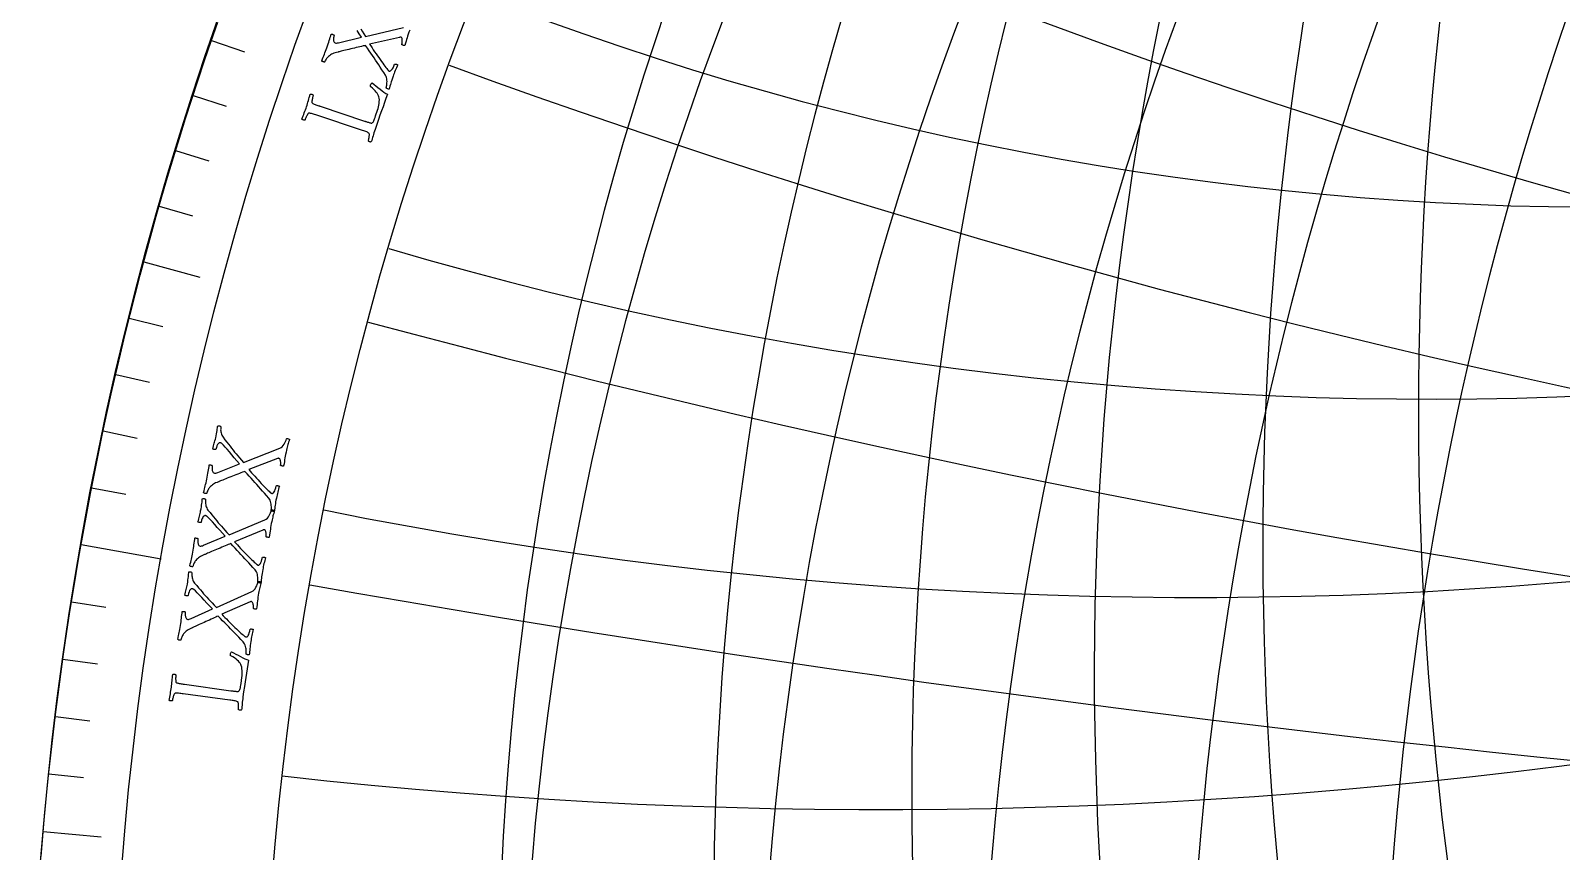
# Model space of a CAD drawing. Header units: millimetres. Extents: x -92 to 92, y -92 to 120.
# Drawn here: x -92.5 to -49.83, y 7.51 to 30.39 of the extents above; entities that cross this region are included whole.
import ezdxf

# ---------------------------------------------------------------- set-up
doc = ezdxf.new("R2010")
doc.units = ezdxf.units.MM
for name, color, linetype in [('CUT_OUTER', 1, 'Continuous'), ('ENGRAVE', 7, 'Continuous'), ('ENGRAVE_FINE', 8, 'Continuous'), ('TEXT', 5, 'Continuous')]:
    doc.layers.add(name, color=color, linetype=linetype)

msp = doc.modelspace()

# ---------------------------------------------------------------- linework, layer by layer
at = {"layer": 'CUT_OUTER'}
msp.add_lwpolyline([(-92.2059, 7.3706), (-92.1589, 7.9363), (-92.1085, 8.5016), (-92.0546, 9.0666), (-91.9972, 9.6313), (-91.9364, 10.1956), (-91.8721, 10.7595), (-91.8044, 11.323), (-91.7332, 11.8861), (-91.6585, 12.4487), (-91.5804, 13.0109), (-91.4988, 13.5726), (-91.4138, 14.1337), (-91.3254, 14.6944), (-91.2335, 15.2545), (-91.1382, 15.814), (-91.0394, 16.3729), (-90.9373, 16.9312), (-90.8317, 17.4889), (-90.7226, 18.0459), (-90.6102, 18.6022), (-90.4944, 19.1578), (-90.3751, 19.7127), (-90.2524, 20.2669), (-90.1264, 20.8203), (-89.9969, 21.3729), (-89.8641, 21.9247), (-89.7279, 22.4757), (-89.5883, 23.0258), (-89.4453, 23.5751), (-89.299, 24.1235), (-89.1493, 24.6709), (-88.9962, 25.2175), (-88.8398, 25.7631), (-88.6801, 26.3077), (-88.517, 26.8513), (-88.3506, 27.394), (-88.1808, 27.9356), (-88.0077, 28.4761), (-87.8314, 29.0156), (-87.6517, 29.5539), (-87.4687, 30.0912), (-87.2824, 30.6273)], dxfattribs=at)
at = {"layer": 'ENGRAVE'}
for points in [[(-89.3481, 23.9408), (-87.7845, 23.5218)], [(-91.0947, 16.0625), (-88.8629, 15.6689)], [(-92.148, 8.0619), (-90.5354, 7.9208)]]:
    msp.add_lwpolyline(points, dxfattribs=at)
for radius in [92.5, 90.23375, 86.025, 86.025]:
    msp.add_circle((0, 0), radius, dxfattribs=at)
for centre, radius, start, end in [((15.168528515445656, 0), 87.35207428747118, 99.99999983752946, 260.00000016247054), ((31.310539402750127, 0), 91.5458928772404, 109.99999992129074, 250.00000007870926), ((-5.626093109739206e-15, 172.0499999999998), 148.99967072111247, 239.99999998346016, 300.00000001653984), ((1.746591513949201e-14, 251.52027352402982), 236.35174500858412, 249.99999998957287, 290.00000001042713), ((-5.558491933175161e-15, 495.39823081243094), 487.8720185326133, 259.99999999494844, 280.00000000505156)]:
    msp.add_arc(centre, radius, start, end, dxfattribs=at)
at = {"layer": 'ENGRAVE_FINE'}
for points in [[(-87.4605, 30.1151), (-86.5421, 29.7988)], [(-87.9727, 28.5841), (-87.049, 28.2839)], [(-88.4582, 27.0444), (-87.5294, 26.7604)], [(-88.9167, 25.4965), (-87.9831, 25.2287)], [(-89.7524, 22.3778), (-88.81, 22.1428)], [(-90.1292, 20.808), (-89.1829, 20.5895)], [(-90.4787, 19.2318), (-89.5286, 19.0299)], [(-90.8005, 17.6498), (-89.8471, 17.4645)], [(-91.3612, 14.4702), (-90.4019, 14.3183)], [(-91.5998, 12.8735), (-90.638, 12.7383)], [(-91.8105, 11.2729), (-90.8465, 11.1545)], [(-91.9933, 9.6689), (-91.0273, 9.5674)]]:
    msp.add_lwpolyline(points, dxfattribs=at)
for centre, radius, start, end in [((7.52621227981759, 0), 86.35360152466644, 94.99999967255303, 265.00000032744697), ((23.05032927888738, 0), 89.05963341977744, 104.99999989308458, 255.00000010691542), ((40.114116292783706, 0), 94.91808547874831, 114.99999993856432, 245.00000006143568), ((-48.67312015238095, 111.49676508595176), 86.02500000000009, 248.58333330468554, 338.583333361981), ((6.897616614894488, 3.0111054971236766), 86.35360152466643, 118.58333300588606, 288.58333366078045), ((13.901640084243802, 6.068662150098621), 87.35207428747135, 123.5833331708634, 283.5833334958031), ((21.12514612950774, 9.22203236125717), 89.0596334197774, 128.58333322641806, 278.5833334402489), ((28.695456462856022, 12.526797518899356), 91.54589287724042, 133.58333325462377, 273.58333341204275), ((36.76375110690086, 16.04895418713696), 94.9180854787483, 138.5833332718978, 268.58333339476917), ((45.518363738590764, 19.870718093751716), 99.33311381407516, 143.58333328371396, 263.583333382953), ((-53.54349213115652, 122.65345113152831), 102.5206028029168, 253.58333330929486, 333.58333335737166), ((-60.00437106553624, 137.45355226620094), 122.85643227999017, 258.5833333132739, 328.5833333533931), ((-68.83418664251228, 157.68023734527983), 148.99967072111264, 263.58333331679364, 323.5833333498733), ((-81.43778070426366, 186.55161361913161), 184.48120783683498, 268.5833333199746, 318.5833333466919), ((-100.62884889351231, 230.51308588444456), 236.35174500858386, 273.58333332290636, 313.58333334376016), ((-132.97743721920946, 304.6148270943921), 321.0496707211132, 278.5833333256571, 308.5833333410094), ((0, 149.98001059330494), 122.85643227999037, 234.9999999799404, 305.0000000200596), ((-198.20014113404963, 454.0221482995396), 487.872018532613, 283.5833333282819, 303.5833333383846), ((-394.89185951755303, 904.5889139044538), 983.2702493450466, 288.58333333082714, 298.5833333358398), ((3.220694911988998e-15, 203.55249119069376), 184.48120783683484, 244.99999998664111, 295.0000000133589), ((394.89185951755076, -904.5889139044488), 983.2702493450412, 108.58333333082714, 118.58333333583982), ((-5.035503451025167e-15, 332.3750768260689), 321.04967072111316, 254.99999999232364, 285.00000000767636), ((198.20014113404963, -454.0221482995397), 487.87201853261314, 103.58333332828192, 123.58333333838459), ((132.97743721920935, -304.61482709439184), 321.0496707211129, 98.58333332565712, 128.5833333410094)]:
    msp.add_arc(centre, radius, start, end, dxfattribs=at)
at = {"layer": 'TEXT'}
for points in [[(-81.9328, 30.4007), (-81.954, 30.3427), (-81.9732, 30.2883), (-81.9904, 30.2375), (-82.0055, 30.1904), (-82.0203, 30.1431), (-82.0363, 30.0919), (-82.0535, 30.0367), (-82.0719, 29.9777), (-82.0811, 29.9753), (-82.0927, 29.9754), (-82.1068, 29.978), (-82.1232, 29.9832), (-82.1384, 29.9896), (-82.1486, 29.9958), (-82.1539, 30.0019), (-82.1543, 30.0078), (-82.1511, 30.0181), (-82.148, 30.0316), (-82.1451, 30.0483), (-82.1422, 30.0681), (-82.1402, 30.0894), (-82.1396, 30.1106), (-82.1405, 30.1318), (-82.1428, 30.1529), (-82.1472, 30.172), (-82.1541, 30.1869), (-82.1635, 30.1979), (-82.1755, 30.2048), (-82.1788, 30.2057), (-82.1829, 30.2062), (-82.1877, 30.2065), (-82.1933, 30.2063), (-82.199, 30.2058), (-82.2042, 30.2049), (-82.209, 30.2037), (-82.2132, 30.202), (-83.0501, 30.0102), (-83.0181, 29.9612), (-82.9842, 29.91), (-82.9484, 29.8567), (-82.9106, 29.8013), (-82.8719, 29.7452), (-82.8336, 29.69), (-82.7956, 29.6355), (-82.7579, 29.5818), (-82.7214, 29.5303), (-82.6869, 29.4825), (-82.6544, 29.4384), (-82.6239, 29.3979), (-82.5967, 29.3623), (-82.5739, 29.3329), (-82.5555, 29.3096), (-82.5417, 29.2925), (-82.5389, 29.2897), (-82.5356, 29.2862), (-82.5317, 29.2821), (-82.5271, 29.2774), (-82.5219, 29.2726), (-82.5161, 29.2685), (-82.5097, 29.265), (-82.5026, 29.2621), (-82.4885, 29.2606), (-82.4727, 29.2655), (-82.4553, 29.2769), (-82.4362, 29.2947), (-82.416, 29.3206), (-82.3955, 29.3563), (-82.3746, 29.4018), (-82.3533, 29.457), (-82.3447, 29.4584), (-82.3339, 29.4579), (-82.3208, 29.4556), (-82.3054, 29.4515), (-82.2908, 29.4465), (-82.2797, 29.4419), (-82.2724, 29.4375), (-82.2686, 29.4333), (-82.2857, 29.3946), (-82.3027, 29.3555), (-82.3196, 29.3158), (-82.3365, 29.2758), (-82.3529, 29.2356), (-82.3687, 29.1956), (-82.3837, 29.1557), (-82.3981, 29.116), (-82.4168, 29.0622), (-82.4335, 29.0122), (-82.4482, 28.966), (-82.4608, 28.9236), (-82.4726, 28.8828), (-82.4843, 28.8412), (-82.4962, 28.7987), (-82.508, 28.7555), (-82.5172, 28.7561), (-82.528, 28.7588), (-82.5404, 28.7634), (-82.5544, 28.77), (-82.5676, 28.777), (-82.5778, 28.7827), (-82.5848, 28.7871), (-82.5888, 28.7903), (-82.5863, 28.7994), (-82.5831, 28.8151), (-82.5789, 28.8372), (-82.574, 28.8659), (-82.5696, 28.8988), (-82.5669, 28.9336), (-82.5661, 28.9703), (-82.5671, 29.0088), (-82.5711, 29.0468), (-82.5791, 29.082), (-82.5913, 29.1143), (-82.6076, 29.1437), (-82.6583, 29.2214), (-82.7068, 29.2955), (-82.7533, 29.3661), (-82.7976, 29.4331), (-82.841, 29.4983), (-82.8847, 29.5634), (-82.9285, 29.6285), (-82.9725, 29.6935), (-83.0175, 29.7599), (-83.064, 29.8293), (-83.1122, 29.9017), (-83.162, 29.977), (-83.1964, 29.9696), (-83.2348, 29.9609), (-83.2772, 29.951), (-83.3236, 29.9397), (-83.3725, 29.9277), (-83.4225, 29.9157), (-83.4735, 29.9036), (-83.5256, 29.8914), (-83.5774, 29.8793), (-83.6274, 29.8674), (-83.6756, 29.8556), (-83.7222, 29.8441), (-83.7658, 29.8332), (-83.8053, 29.8233), (-83.8406, 29.8144), (-83.8719, 29.8066), (-83.8974, 29.8002), (-83.9157, 29.7956), (-83.9266, 29.7929), (-83.9303, 29.792), (-83.975, 29.7813), (-84.0155, 29.7696), (-84.0517, 29.7571), (-84.0837, 29.7436), (-84.1133, 29.7285), (-84.1426, 29.711), (-84.1715, 29.6909), (-84.1999, 29.6684), (-84.218, 29.6521), (-84.2349, 29.6339), (-84.2506, 29.6139), (-84.2651, 29.5919), (-84.2778, 29.5701), (-84.2882, 29.5507), (-84.2964, 29.5336), (-84.3023, 29.5189), (-84.3063, 29.5145), (-84.3143, 29.513), (-84.3262, 29.5147), (-84.3419, 29.5194), (-84.3579, 29.5258), (-84.3705, 29.5327), (-84.3795, 29.5401), (-84.385, 29.5479), (-84.3652, 29.5995), (-84.3465, 29.6471), (-84.329, 29.6906), (-84.3127, 29.7301), (-84.2966, 29.7697), (-84.2796, 29.8134), (-84.2617, 29.8612), (-84.243, 29.9131), (-84.243, 29.9131), (-84.2245, 29.9661), (-84.2073, 30.017), (-84.1914, 30.0659), (-84.1769, 30.1127), (-84.163, 30.1582), (-84.149, 30.2033), (-84.1349, 30.2479), (-84.1208, 30.2921), (-84.1125, 30.2921), (-84.1015, 30.2903), (-84.0878, 30.2866), (-84.0714, 30.2811), (-84.0562, 30.2748), (-84.046, 30.2686), (-84.0407, 30.2625), (-84.0404, 30.2564), (-84.0442, 30.2445), (-84.048, 30.2296), (-84.0518, 30.2117), (-84.0556, 30.1909), (-84.0586, 30.1687), (-84.0598, 30.1468), (-84.0593, 30.1251), (-84.057, 30.1036), (-84.0518, 30.084), (-84.0427, 30.068), (-84.0295, 30.0557), (-84.0123, 30.0471), (-83.994, 30.043), (-83.9715, 30.0426), (-83.9448, 30.0457), (-83.9139, 30.0523), (-83.2798, 30.2039), (-83.342, 30.2995), (-83.402, 30.3929)], [(-83.2999, 30.4344), (-83.2586, 30.37), (-83.2137, 30.3005), (-83.1651, 30.226), (-82.1106, 30.48)]]:
    msp.add_lwpolyline(points, dxfattribs=at)
for points in [[(-83.1948, 27.8697), (-83.1914, 27.8686), (-83.1874, 27.8672), (-83.1825, 27.8656), (-83.177, 27.8638), (-83.1626, 27.8589), (-83.1461, 27.8534), (-83.1277, 27.8472), (-83.1071, 27.8404), (-83.086, 27.8335), (-83.0657, 27.8273), (-83.0462, 27.8218), (-83.0274, 27.817), (-83.0108, 27.8135), (-82.9977, 27.8119), (-82.9881, 27.8124), (-82.9819, 27.8148), (-82.9673, 27.8273), (-82.9541, 27.8421), (-82.9425, 27.8593), (-82.9323, 27.8788), (-82.9222, 27.9026), (-82.9105, 27.9326), (-82.8973, 27.969), (-82.8826, 28.0116), (-82.8276, 28.1739), (-82.8144, 28.2166), (-82.8029, 28.2622), (-82.793, 28.3106), (-82.7849, 28.3619), (-82.7799, 28.4125), (-82.7793, 28.4592), (-82.7831, 28.5019), (-82.7914, 28.5405), (-82.8036, 28.5739), (-82.8197, 28.6076), (-82.8398, 28.6417), (-82.8639, 28.6761), (-82.8932, 28.7112), (-82.9289, 28.747), (-82.9709, 28.7836), (-83.0193, 28.821), (-83.0254, 28.8285), (-83.028, 28.8389), (-83.0271, 28.8523), (-83.0227, 28.8686), (-83.0131, 28.8926), (-83.0028, 28.9114), (-82.9919, 28.925), (-82.9802, 28.9333), (-82.9275, 28.8912), (-82.8732, 28.8476), (-82.8174, 28.8025), (-82.76, 28.7558), (-82.7036, 28.7113), (-82.6504, 28.6727), (-82.6006, 28.6401), (-82.5541, 28.6134), (-82.5946, 28.4975), (-82.6355, 28.3822), (-82.6769, 28.2675), (-82.7187, 28.1533), (-82.7616, 28.0356), (-82.8061, 27.9102), (-82.852, 27.7771), (-82.8995, 27.6362), (-82.9155, 27.5872), (-82.9301, 27.5406), (-82.9432, 27.4964), (-82.9549, 27.4546), (-82.9663, 27.4137), (-82.9784, 27.3722), (-82.9913, 27.3302), (-83.005, 27.2876), (-83.0138, 27.2849), (-83.0242, 27.2845), (-83.0363, 27.2865), (-83.0501, 27.291), (-83.0635, 27.2967), (-83.0743, 27.3026), (-83.0826, 27.3087), (-83.0884, 27.315), (-83.0851, 27.3258), (-83.0812, 27.3405), (-83.0767, 27.3591), (-83.0714, 27.3816), (-83.0664, 27.4059), (-83.0625, 27.4299), (-83.0597, 27.4537), (-83.058, 27.4772), (-83.0578, 27.4982), (-83.0597, 27.5143), (-83.0636, 27.5256), (-83.0696, 27.5319), (-83.087, 27.5436), (-83.1074, 27.5547), (-83.1309, 27.5655), (-83.1573, 27.5758), (-83.1859, 27.586), (-83.2157, 27.5964), (-83.2467, 27.607), (-83.2788, 27.6177), (-84.5189, 28.029), (-84.5511, 28.0396), (-84.5825, 28.0497), (-84.6131, 28.0593), (-84.6428, 28.0684), (-84.6708, 28.0761), (-84.6966, 28.0816), (-84.7199, 28.0849), (-84.7409, 28.0859), (-84.7507, 28.0846), (-84.7609, 28.0779), (-84.7718, 28.0656), (-84.7832, 28.048), (-84.7947, 28.0272), (-84.8059, 28.0056), (-84.8166, 27.9833), (-84.827, 27.9603), (-84.8363, 27.9386), (-84.8438, 27.9206), (-84.8495, 27.9061), (-84.8534, 27.8952), (-84.8618, 27.8935), (-84.8721, 27.8935), (-84.8843, 27.8951), (-84.8985, 27.8984), (-84.9122, 27.903), (-84.9232, 27.9086), (-84.9313, 27.9151), (-84.9367, 27.9226), (-84.9203, 27.9673), (-84.9037, 28.0115), (-84.8871, 28.0553), (-84.8704, 28.0986), (-84.854, 28.1416), (-84.8382, 28.1844), (-84.8232, 28.227), (-84.8087, 28.2694), (-84.7945, 28.313), (-84.781, 28.3562), (-84.7682, 28.399), (-84.7561, 28.4415), (-84.7442, 28.4842), (-84.7317, 28.5277), (-84.7187, 28.5722), (-84.7051, 28.6175), (-84.6963, 28.6203), (-84.6859, 28.6206), (-84.6738, 28.6185), (-84.66, 28.614), (-84.6467, 28.6081), (-84.6359, 28.6021), (-84.6277, 28.5958), (-84.622, 28.5894), (-84.6254, 28.5784), (-84.6295, 28.5634), (-84.6344, 28.5445), (-84.6399, 28.5216), (-84.6454, 28.497), (-84.6501, 28.473), (-84.654, 28.4495), (-84.657, 28.4266), (-84.6583, 28.4061), (-84.657, 28.3897), (-84.653, 28.3775), (-84.6464, 28.3694), (-84.6318, 28.36), (-84.6147, 28.3508), (-84.595, 28.3418), (-84.5727, 28.333), (-84.5486, 28.3242), (-84.5234, 28.3152), (-84.4969, 28.306), (-84.4693, 28.2967), (-84.4648, 28.2952), (-84.4604, 28.2937), (-84.4559, 28.2922), (-84.4514, 28.2907), (-84.447, 28.2892), (-84.4425, 28.2877), (-84.4381, 28.2862), (-84.4336, 28.2847)], [(-87.5876, 17.8912), (-87.5766, 17.9462), (-87.5667, 17.999), (-87.5578, 18.0496), (-87.5499, 18.098), (-87.5424, 18.145), (-87.5349, 18.1916), (-87.5272, 18.2378), (-87.5193, 18.2835), (-87.5111, 18.2846), (-87.4999, 18.2843), (-87.4859, 18.2826), (-87.4689, 18.2795), (-87.453, 18.2753), (-87.442, 18.2706), (-87.4359, 18.2653), (-87.4347, 18.2593), (-87.4368, 18.247), (-87.4385, 18.2317), (-87.4398, 18.2135), (-87.4407, 18.1923), (-87.4406, 18.17), (-87.4387, 18.1481), (-87.4352, 18.1266), (-87.4299, 18.1056), (-87.4221, 18.087), (-87.4108, 18.0725), (-87.396, 18.0621), (-87.3778, 18.0559), (-87.3591, 18.0545), (-87.3368, 18.0572), (-87.3108, 18.064), (-87.2811, 18.0748), (-86.6743, 18.3133), (-86.7491, 18.3993), (-86.8216, 18.4833), (-86.8916, 18.5654), (-86.9591, 18.6454), (-87.022, 18.7193), (-87.0778, 18.7828), (-87.1266, 18.836), (-87.1685, 18.8787), (-87.1752, 18.8845), (-87.1822, 18.8894), (-87.1894, 18.8933), (-87.1967, 18.8962), (-87.2035, 18.8984), (-87.2087, 18.9), (-87.2125, 18.9012), (-87.2148, 18.9018), (-87.2264, 18.9018), (-87.2398, 18.8974), (-87.2549, 18.8885), (-87.2718, 18.8751), (-87.2891, 18.8534), (-87.3054, 18.8197), (-87.3207, 18.774), (-87.3349, 18.7162), (-87.3393, 18.7128), (-87.3476, 18.7112), (-87.3596, 18.7114), (-87.3755, 18.7135), (-87.3919, 18.7167), (-87.4057, 18.7204), (-87.4167, 18.7245), (-87.4251, 18.729), (-87.4127, 18.7723), (-87.401, 18.813), (-87.3901, 18.8513), (-87.3798, 18.887), (-87.3701, 18.9225), (-87.3605, 18.9598), (-87.3511, 18.999), (-87.3418, 19.04), (-87.3298, 19.0969), (-87.3195, 19.1492), (-87.311, 19.1971), (-87.3043, 19.2404), (-87.2986, 19.2797), (-87.2934, 19.3155), (-87.2884, 19.3476), (-87.2839, 19.3762), (-87.276, 19.3774), (-87.266, 19.3775), (-87.2538, 19.3765), (-87.2394, 19.3744), (-87.2251, 19.3709), (-87.2132, 19.3658), (-87.2037, 19.3589), (-87.1966, 19.3503), (-87.198, 19.3417), (-87.1994, 19.3285), (-87.2009, 19.3106), (-87.2024, 19.288), (-87.2028, 19.2622), (-87.2013, 19.2348), (-87.1977, 19.2057), (-87.192, 19.175), (-87.1835, 19.1437), (-87.1715, 19.1131), (-87.1559, 19.0832), (-87.1368, 19.0539), (-87.0823, 18.9838), (-87.0316, 18.9184), (-86.9847, 18.8579), (-86.9414, 18.802), (-86.8999, 18.7488), (-86.8577, 18.6961), (-86.8151, 18.6439), (-86.7719, 18.5923), (-86.7263, 18.5387), (-86.6764, 18.4807), (-86.6222, 18.4181), (-86.5638, 18.3511), (-85.5549, 18.7495), (-85.5197, 18.7671), (-85.4879, 18.7915), (-85.4594, 18.8225), (-85.4343, 18.8602), (-85.4127, 18.9007), (-85.3949, 18.9401), (-85.381, 18.9783), (-85.371, 19.0153), (-85.3627, 19.0176), (-85.352, 19.0179), (-85.3389, 19.0163), (-85.3234, 19.0127), (-85.3085, 19.0085), (-85.2971, 19.0048), (-85.2892, 19.0018), (-85.2847, 18.9993), (-85.2971, 18.9574), (-85.3087, 18.9185), (-85.3193, 18.8827), (-85.3291, 18.8498), (-85.3385, 18.8166), (-85.3481, 18.7798), (-85.3579, 18.7396), (-85.3678, 18.6957), (-85.3807, 18.6353), (-85.3921, 18.5788), (-85.4021, 18.5261), (-85.4105, 18.4773), (-85.4186, 18.4284), (-85.4273, 18.3754), (-85.4366, 18.3185), (-85.4466, 18.2574), (-85.4554, 18.2537), (-85.4669, 18.2522), (-85.4812, 18.2529), (-85.4982, 18.2557), (-85.5141, 18.2599), (-85.5251, 18.2647), (-85.5312, 18.2699), (-85.5324, 18.2758), (-85.5307, 18.2865), (-85.5295, 18.3002), (-85.5289, 18.3171), (-85.5288, 18.3371), (-85.5298, 18.3585), (-85.5321, 18.3797), (-85.536, 18.4005), (-85.5413, 18.4211), (-85.5482, 18.4393), (-85.5572, 18.4532), (-85.568, 18.4627), (-85.5808, 18.4679), (-85.5843, 18.4683), (-85.5884, 18.4683), (-85.5932, 18.4678), (-85.5987, 18.4669), (-85.6043, 18.4656), (-85.6093, 18.464), (-85.6138, 18.4621), (-85.6178, 18.4599), (-86.4198, 18.1534), (-86.3813, 18.1093), (-86.3406, 18.0634), (-86.2977, 18.0156), (-86.2525, 17.966), (-86.2065, 17.9158), (-86.1608, 17.8664), (-86.1156, 17.8178), (-86.0708, 17.7699), (-86.0275, 17.724), (-85.9867, 17.6815), (-85.9484, 17.6423), (-85.9125, 17.6064), (-85.8806, 17.575), (-85.8539, 17.549), (-85.8325, 17.5285), (-85.8164, 17.5135), (-85.8133, 17.5111), (-85.8095, 17.5081), (-85.805, 17.5046), (-85.7999, 17.5006), (-85.7941, 17.4966), (-85.7878, 17.4933), (-85.7809, 17.4907), (-85.7735, 17.4888), (-85.7593, 17.4893), (-85.7444, 17.4964), (-85.7287, 17.5101), (-85.7122, 17.5304), (-85.6959, 17.5588), (-85.6806, 17.597), (-85.6662, 17.645), (-85.6528, 17.7026), (-85.6445, 17.7052), (-85.6337, 17.7062), (-85.6204, 17.7058), (-85.6046, 17.7038), (-85.5894, 17.701), (-85.5778, 17.6979), (-85.5699, 17.6945), (-85.5657, 17.691), (-85.5772, 17.6503), (-85.5885, 17.6091), (-85.5998, 17.5675), (-85.6109, 17.5255), (-85.6216, 17.4834), (-85.6316, 17.4416), (-85.641, 17.4), (-85.6497, 17.3587), (-85.6607, 17.3028), (-85.6702, 17.251), (-85.6783, 17.2032), (-85.685, 17.1595), (-85.6909, 17.1174), (-85.6968, 17.0746), (-85.7026, 17.0309), (-85.7083, 16.9864), (-85.7175, 16.9858), (-85.7286, 16.9869), (-85.7415, 16.9897), (-85.7562, 16.9943), (-85.7703, 16.9994), (-85.7812, 17.0036), (-85.7888, 17.007), (-85.7931, 17.0096), (-85.792, 17.019), (-85.7909, 17.0349), (-85.7899, 17.0575), (-85.789, 17.0866), (-85.7892, 17.1198), (-85.7914, 17.1546), (-85.7957, 17.191), (-85.8021, 17.229), (-85.8113, 17.2661), (-85.8242, 17.2998), (-85.8407, 17.3301), (-85.861, 17.357), (-85.922, 17.4269), (-85.9804, 17.4935), (-86.0362, 17.5569), (-86.0894, 17.6171), (-86.1415, 17.6756), (-86.1938, 17.734), (-86.2462, 17.7924), (-86.2989, 17.8506), (-86.3527, 17.9101), (-86.4084, 17.9724), (-86.4662, 18.0373), (-86.526, 18.1049), (-86.559, 18.0929), (-86.5958, 18.0789), (-86.6364, 18.0631), (-86.6808, 18.0455), (-86.7276, 18.0269), (-86.7754, 18.008), (-86.8243, 17.9889), (-86.8742, 17.9696), (-86.9237, 17.9504), (-86.9716, 17.9316), (-87.0177, 17.9133), (-87.0622, 17.8953), (-87.1039, 17.8784), (-87.1416, 17.8631), (-87.1754, 17.8494), (-87.2052, 17.8374), (-87.2296, 17.8275), (-87.2471, 17.8204), (-87.2575, 17.8162), (-87.261, 17.8148), (-87.3038, 17.7979), (-87.3423, 17.7807), (-87.3764, 17.7633), (-87.4062, 17.7455), (-87.4335, 17.7264), (-87.46, 17.705), (-87.4858, 17.6811), (-87.5109, 17.6548), (-87.5265, 17.6362), (-87.5407, 17.6158), (-87.5534, 17.5938), (-87.5647, 17.57), (-87.5743, 17.5466), (-87.5819, 17.526), (-87.5876, 17.508), (-87.5914, 17.4926), (-87.5948, 17.4876), (-87.6025, 17.4851), (-87.6144, 17.485), (-87.6307, 17.4875), (-87.6475, 17.4916), (-87.6608, 17.4967), (-87.6708, 17.5028), (-87.6774, 17.5098), (-87.6649, 17.5636), (-87.6531, 17.6133), (-87.6418, 17.6588), (-87.6312, 17.7002), (-87.6207, 17.7417), (-87.6099, 17.7873), (-87.5989, 17.8371), (-87.5876, 17.8912)], [(-87.9794, 15.8526), (-87.9697, 15.9079), (-87.961, 15.9609), (-87.9533, 16.0117), (-87.9465, 16.0602), (-87.9402, 16.1074), (-87.9337, 16.1542), (-87.927, 16.2005), (-87.9203, 16.2464), (-87.912, 16.2477), (-87.9009, 16.2477), (-87.8868, 16.2463), (-87.8698, 16.2436), (-87.8538, 16.2398), (-87.8427, 16.2353), (-87.8364, 16.2301), (-87.8351, 16.2242), (-87.8369, 16.2118), (-87.8383, 16.1965), (-87.8391, 16.1783), (-87.8396, 16.1571), (-87.8389, 16.1347), (-87.8365, 16.1129), (-87.8325, 16.0915), (-87.8267, 16.0707), (-87.8185, 16.0522), (-87.8068, 16.0379), (-87.7919, 16.0279), (-87.7735, 16.0222), (-87.7548, 16.0212), (-87.7325, 16.0244), (-87.7067, 16.0318), (-87.6773, 16.0433), (-87.0761, 16.2958), (-87.153, 16.38), (-87.2273, 16.4624), (-87.2992, 16.5428), (-87.3686, 16.6212), (-87.4332, 16.6936), (-87.4905, 16.7558), (-87.5405, 16.8078), (-87.5833, 16.8496), (-87.5902, 16.8553), (-87.5973, 16.86), (-87.6045, 16.8637), (-87.612, 16.8664), (-87.6188, 16.8685), (-87.6241, 16.87), (-87.6279, 16.871), (-87.6302, 16.8716), (-87.6418, 16.8714), (-87.655, 16.8666), (-87.67, 16.8574), (-87.6866, 16.8436), (-87.7034, 16.8215), (-87.7189, 16.7874), (-87.7331, 16.7413), (-87.7459, 16.6833), (-87.7503, 16.6798), (-87.7585, 16.678), (-87.7706, 16.6779), (-87.7865, 16.6796), (-87.803, 16.6825), (-87.8168, 16.6858), (-87.8279, 16.6896), (-87.8364, 16.694), (-87.825, 16.7375), (-87.8143, 16.7785), (-87.8042, 16.817), (-87.7948, 16.853), (-87.7859, 16.8887), (-87.7772, 16.9262), (-87.7687, 16.9656), (-87.7604, 17.0069), (-87.7497, 17.064), (-87.7406, 17.1166), (-87.7333, 17.1646), (-87.7275, 17.2081), (-87.7228, 17.2475), (-87.7183, 17.2833), (-87.7142, 17.3156), (-87.7103, 17.3442), (-87.7024, 17.3456), (-87.6924, 17.346), (-87.6801, 17.3453), (-87.6657, 17.3435), (-87.6514, 17.3404), (-87.6394, 17.3355), (-87.6297, 17.3288), (-87.6224, 17.3204), (-87.6236, 17.3118), (-87.6247, 17.2985), (-87.6258, 17.2806), (-87.6267, 17.258), (-87.6266, 17.2322), (-87.6244, 17.2049), (-87.6201, 17.1759), (-87.6137, 17.1452), (-87.6045, 17.1142), (-87.5918, 17.0839), (-87.5755, 17.0543), (-87.5557, 17.0255), (-87.4996, 16.9566), (-87.4474, 16.8925), (-87.3991, 16.833), (-87.3546, 16.7782), (-87.3118, 16.7259), (-87.2684, 16.6742), (-87.2246, 16.6231), (-87.1802, 16.5725), (-87.1333, 16.52), (-87.0821, 16.4631), (-87.0265, 16.4018), (-86.9666, 16.3362), (-85.9672, 16.7579), (-85.9324, 16.7763), (-85.9012, 16.8014), (-85.8734, 16.8331), (-85.8492, 16.8714), (-85.8285, 16.9124), (-85.8117, 16.9521), (-85.7987, 16.9906), (-85.7895, 17.0279), (-85.7812, 17.0303), (-85.7705, 17.0309), (-85.7574, 17.0296), (-85.7419, 17.0264), (-85.7269, 17.0225), (-85.7154, 17.0192), (-85.7074, 17.0163), (-85.7029, 17.0139), (-85.7143, 16.9717), (-85.7249, 16.9326), (-85.7348, 16.8965), (-85.7438, 16.8634), (-85.7524, 16.83), (-85.7612, 16.793), (-85.77, 16.7525), (-85.7789, 16.7085), (-85.7904, 16.6478), (-85.8005, 16.591), (-85.8092, 16.5381), (-85.8165, 16.4891), (-85.8235, 16.44), (-85.8309, 16.3869), (-85.8389, 16.3297), (-85.8475, 16.2685), (-85.8562, 16.2646), (-85.8677, 16.2628), (-85.882, 16.2631), (-85.899, 16.2656), (-85.9151, 16.2694), (-85.9262, 16.2739), (-85.9324, 16.279), (-85.9337, 16.2848), (-85.9322, 16.2955), (-85.9314, 16.3093), (-85.9312, 16.3262), (-85.9316, 16.3462), (-85.933, 16.3676), (-85.9358, 16.3887), (-85.9402, 16.4094), (-85.9459, 16.4299), (-85.9533, 16.4479), (-85.9626, 16.4616), (-85.9737, 16.4709), (-85.9866, 16.4757), (-85.99, 16.4761), (-85.9941, 16.476), (-85.9989, 16.4754), (-86.0044, 16.4744), (-86.0099, 16.473), (-86.015, 16.4712), (-86.0194, 16.4692), (-86.0234, 16.4669), (-86.818, 16.1419), (-86.7785, 16.0987), (-86.7368, 16.0537), (-86.6928, 16.0069), (-86.6465, 15.9584), (-86.5992, 15.9093), (-86.5525, 15.861), (-86.5061, 15.8134), (-86.4602, 15.7665), (-86.4159, 15.7217), (-86.3741, 15.6801), (-86.3348, 15.6418), (-86.2982, 15.6068), (-86.2655, 15.5761), (-86.2383, 15.5508), (-86.2164, 15.5308), (-86.1999, 15.5161), (-86.1968, 15.5138), (-86.1929, 15.5109), (-86.1884, 15.5075), (-86.1831, 15.5036), (-86.1772, 15.4998), (-86.1708, 15.4966), (-86.1639, 15.4942), (-86.1564, 15.4925), (-86.1423, 15.4933), (-86.1275, 15.5007), (-86.1121, 15.5148), (-86.0962, 15.5354), (-86.0805, 15.5643), (-86.0661, 15.6028), (-86.0528, 15.6511), (-86.0408, 15.709), (-86.0325, 15.7118), (-86.0217, 15.7131), (-86.0084, 15.7129), (-85.9926, 15.7113), (-85.9773, 15.7088), (-85.9657, 15.706), (-85.9577, 15.7029), (-85.9534, 15.6994), (-85.9639, 15.6584), (-85.9743, 15.617), (-85.9846, 15.5752), (-85.9947, 15.533), (-86.0045, 15.4906), (-86.0135, 15.4486), (-86.0219, 15.4068), (-86.0296, 15.3653), (-86.0393, 15.3091), (-86.0477, 15.2571), (-86.0547, 15.2091), (-86.0603, 15.1653), (-86.0653, 15.1231), (-86.0701, 15.0801), (-86.0749, 15.0363), (-86.0796, 14.9917), (-86.0888, 14.9909), (-86.0999, 14.9917), (-86.1129, 14.9943), (-86.1277, 14.9985), (-86.1419, 15.0033), (-86.1528, 15.0072), (-86.1605, 15.0105), (-86.165, 15.0129), (-86.164, 15.0223), (-86.1633, 15.0383), (-86.1629, 15.0609), (-86.1626, 15.09), (-86.1636, 15.1232), (-86.1666, 15.1579), (-86.1718, 15.1942), (-86.179, 15.2321), (-86.1891, 15.269), (-86.2027, 15.3024), (-86.22, 15.3323), (-86.2409, 15.3587), (-86.3034, 15.4271), (-86.3634, 15.4924), (-86.4206, 15.5545), (-86.4753, 15.6134), (-86.5287, 15.6707), (-86.5823, 15.7279), (-86.6361, 15.785), (-86.6901, 15.842), (-86.7452, 15.9002), (-86.8024, 15.9611), (-86.8617, 16.0247), (-86.9231, 16.091), (-86.9558, 16.0781), (-86.9923, 16.0633), (-87.0325, 16.0466), (-87.0765, 16.028), (-87.1228, 16.0082), (-87.1702, 15.9882), (-87.2186, 15.968), (-87.268, 15.9476), (-87.3171, 15.9272), (-87.3645, 15.9073), (-87.4102, 15.8879), (-87.4543, 15.869), (-87.4955, 15.8511), (-87.5329, 15.8349), (-87.5663, 15.8205), (-87.5959, 15.8077), (-87.6201, 15.7972), (-87.6373, 15.7898), (-87.6477, 15.7853), (-87.6511, 15.7838), (-87.6936, 15.7659), (-87.7316, 15.7479), (-87.7653, 15.7296), (-87.7947, 15.7112), (-87.8215, 15.6915), (-87.8475, 15.6694), (-87.8727, 15.6449), (-87.8972, 15.6181), (-87.9124, 15.5991), (-87.9261, 15.5784), (-87.9383, 15.5561), (-87.9491, 15.532), (-87.9581, 15.5085), (-87.9652, 15.4876), (-87.9705, 15.4695), (-87.9739, 15.454), (-87.9772, 15.449), (-87.9848, 15.4463), (-87.9968, 15.4459), (-88.0132, 15.448), (-88.03, 15.4518), (-88.0435, 15.4565), (-88.0536, 15.4624), (-88.0603, 15.4692), (-88.0491, 15.5233), (-88.0384, 15.5733), (-88.0282, 15.6191), (-88.0185, 15.6607), (-88.009, 15.7023), (-87.9993, 15.7482), (-87.9894, 15.7983), (-87.9794, 15.8526)], [(-88.3238, 13.8055), (-88.3154, 13.861), (-88.3079, 13.9142), (-88.3013, 13.9651), (-88.2957, 14.0138), (-88.2905, 14.0611), (-88.2851, 14.108), (-88.2795, 14.1545), (-88.2738, 14.2006), (-88.2656, 14.2021), (-88.2545, 14.2023), (-88.2404, 14.2012), (-88.2233, 14.1989), (-88.2072, 14.1955), (-88.1959, 14.1913), (-88.1896, 14.1862), (-88.1882, 14.1803), (-88.1897, 14.1679), (-88.1907, 14.1525), (-88.1911, 14.1343), (-88.191, 14.1131), (-88.1898, 14.0908), (-88.187, 14.069), (-88.1824, 14.0478), (-88.1762, 14.027), (-88.1675, 14.0088), (-88.1556, 13.9948), (-88.1403, 13.9851), (-88.1219, 13.9798), (-88.1031, 13.9792), (-88.0809, 13.9829), (-88.0553, 13.9909), (-88.0261, 14.0032), (-87.431, 14.2695), (-87.5098, 14.352), (-87.5861, 14.4326), (-87.6598, 14.5113), (-87.731, 14.5881), (-87.7972, 14.6589), (-87.8559, 14.7198), (-87.9072, 14.7706), (-87.951, 14.8114), (-87.958, 14.8169), (-87.9651, 14.8214), (-87.9725, 14.825), (-87.98, 14.8276), (-87.9868, 14.8294), (-87.9922, 14.8308), (-87.996, 14.8318), (-87.9983, 14.8323), (-88.0099, 14.8318), (-88.023, 14.8268), (-88.0378, 14.8172), (-88.054, 14.803), (-88.0703, 14.7805), (-88.085, 14.7461), (-88.0981, 14.6997), (-88.1096, 14.6413), (-88.1139, 14.6377), (-88.1221, 14.6358), (-88.1341, 14.6354), (-88.1501, 14.6368), (-88.1667, 14.6392), (-88.1806, 14.6422), (-88.1918, 14.6458), (-88.2003, 14.65), (-88.19, 14.6937), (-88.1802, 14.735), (-88.171, 14.7737), (-88.1625, 14.8099), (-88.1544, 14.8458), (-88.1465, 14.8835), (-88.1389, 14.9231), (-88.1316, 14.9645), (-88.1222, 15.0219), (-88.1144, 15.0746), (-88.1082, 15.1228), (-88.1034, 15.1664), (-88.0996, 15.206), (-88.096, 15.2419), (-88.0926, 15.2742), (-88.0894, 15.303), (-88.0815, 15.3045), (-88.0715, 15.3051), (-88.0593, 15.3047), (-88.0448, 15.3033), (-88.0304, 15.3005), (-88.0183, 15.2958), (-88.0084, 15.2894), (-88.0009, 15.2811), (-88.0019, 15.2725), (-88.0027, 15.2593), (-88.0034, 15.2413), (-88.0038, 15.2187), (-88.0031, 15.1929), (-88.0003, 15.1656), (-87.9953, 15.1367), (-87.9882, 15.1063), (-87.9783, 15.0754), (-87.9649, 15.0454), (-87.9479, 15.0162), (-87.9274, 14.9878), (-87.8698, 14.9204), (-87.8161, 14.8575), (-87.7664, 14.7991), (-87.7206, 14.7453), (-87.6766, 14.6941), (-87.6321, 14.6434), (-87.587, 14.5933), (-87.5415, 14.5437), (-87.4934, 14.4923), (-87.4409, 14.4366), (-87.3839, 14.3767), (-87.3224, 14.3125), (-86.3331, 14.7572), (-86.2988, 14.7765), (-86.2682, 14.8023), (-86.2412, 14.8346), (-86.2178, 14.8734), (-86.1981, 14.9149), (-86.1822, 14.955), (-86.1701, 14.9938), (-86.1618, 15.0313), (-86.1536, 15.0339), (-86.1429, 15.0347), (-86.1297, 15.0337), (-86.1141, 15.0309), (-86.099, 15.0274), (-86.0875, 15.0243), (-86.0794, 15.0216), (-86.0748, 15.0193), (-86.0853, 14.9769), (-86.095, 14.9375), (-86.104, 14.9012), (-86.1122, 14.8679), (-86.1201, 14.8343), (-86.128, 14.7972), (-86.1359, 14.7565), (-86.1437, 14.7122), (-86.1538, 14.6513), (-86.1626, 14.5943), (-86.1701, 14.5412), (-86.1763, 14.492), (-86.1821, 14.4428), (-86.1883, 14.3895), (-86.195, 14.3322), (-86.2021, 14.2707), (-86.2107, 14.2666), (-86.2221, 14.2646), (-86.2364, 14.2646), (-86.2536, 14.2666), (-86.2697, 14.2701), (-86.2809, 14.2743), (-86.2872, 14.2793), (-86.2886, 14.2851), (-86.2874, 14.2958), (-86.2869, 14.3096), (-86.2871, 14.3266), (-86.288, 14.3465), (-86.2899, 14.3679), (-86.2932, 14.3889), (-86.298, 14.4095), (-86.3042, 14.4298), (-86.3121, 14.4477), (-86.3216, 14.4612), (-86.3329, 14.4702), (-86.346, 14.4747), (-86.3494, 14.475), (-86.3535, 14.4748), (-86.3583, 14.4741), (-86.3637, 14.4729), (-86.3693, 14.4714), (-86.3742, 14.4696), (-86.3787, 14.4674), (-86.3825, 14.465), (-87.1694, 14.1216), (-87.1289, 14.0794), (-87.0862, 14.0354), (-87.0411, 13.9896), (-86.9936, 13.9422), (-86.9453, 13.8942), (-86.8974, 13.847), (-86.85, 13.8005), (-86.803, 13.7547), (-86.7576, 13.7109), (-86.7149, 13.6703), (-86.6748, 13.6329), (-86.6373, 13.5988), (-86.6039, 13.5689), (-86.5761, 13.5442), (-86.5538, 13.5247), (-86.537, 13.5104), (-86.5338, 13.5081), (-86.5298, 13.5054), (-86.5252, 13.5021), (-86.5198, 13.4983), (-86.5139, 13.4946), (-86.5074, 13.4916), (-86.5004, 13.4893), (-86.4929, 13.4878), (-86.4788, 13.4889), (-86.4642, 13.4967), (-86.4492, 13.5111), (-86.4337, 13.5321), (-86.4187, 13.5613), (-86.4052, 13.6002), (-86.393, 13.6487), (-86.3823, 13.707), (-86.3741, 13.7099), (-86.3634, 13.7115), (-86.3501, 13.7116), (-86.3342, 13.7104), (-86.3189, 13.7082), (-86.3072, 13.7057), (-86.2991, 13.7027), (-86.2947, 13.6994), (-86.3043, 13.6582), (-86.3138, 13.6165), (-86.3231, 13.5745), (-86.3322, 13.532), (-86.341, 13.4895), (-86.349, 13.4472), (-86.3565, 13.4052), (-86.3632, 13.3636), (-86.3716, 13.3072), (-86.3788, 13.255), (-86.3846, 13.2069), (-86.3893, 13.1629), (-86.3932, 13.1206), (-86.3971, 13.0775), (-86.4008, 13.0336), (-86.4045, 12.9889), (-86.4137, 12.9879), (-86.4248, 12.9884), (-86.4378, 12.9907), (-86.4528, 12.9946), (-86.4671, 12.999), (-86.4781, 13.0028), (-86.4858, 13.0058), (-86.4903, 13.0081), (-86.4896, 13.0176), (-86.4893, 13.0336), (-86.4893, 13.0561), (-86.4898, 13.0852), (-86.4915, 13.1184), (-86.4954, 13.1531), (-86.5013, 13.1892), (-86.5094, 13.2269), (-86.5204, 13.2636), (-86.5348, 13.2967), (-86.5528, 13.3261), (-86.5742, 13.352), (-86.6384, 13.419), (-86.6998, 13.4829), (-86.7585, 13.5436), (-86.8145, 13.6013), (-86.8692, 13.6573), (-86.9242, 13.7132), (-86.9793, 13.769), (-87.0346, 13.8248), (-87.091, 13.8817), (-87.1496, 13.9413), (-87.2104, 14.0035), (-87.2732, 14.0683), (-87.3057, 14.0547), (-87.3418, 14.0391), (-87.3816, 14.0214), (-87.4251, 14.0018), (-87.471, 13.9809), (-87.5179, 13.9599), (-87.5658, 13.9385), (-87.6148, 13.9169), (-87.6634, 13.8954), (-87.7103, 13.8745), (-87.7556, 13.854), (-87.7992, 13.834), (-87.84, 13.8152), (-87.877, 13.7982), (-87.9101, 13.7829), (-87.9393, 13.7695), (-87.9633, 13.7585), (-87.9803, 13.7506), (-87.9906, 13.7459), (-87.994, 13.7443), (-88.036, 13.7255), (-88.0736, 13.7065), (-88.1069, 13.6875), (-88.1358, 13.6684), (-88.1622, 13.6481), (-88.1877, 13.6254), (-88.2123, 13.6003), (-88.2362, 13.573), (-88.2509, 13.5536), (-88.2641, 13.5326), (-88.2758, 13.51), (-88.286, 13.4857), (-88.2945, 13.4619), (-88.3011, 13.4409), (-88.306, 13.4227), (-88.309, 13.4071), (-88.3122, 13.402), (-88.3198, 13.3991), (-88.3317, 13.3985), (-88.3481, 13.4002), (-88.365, 13.4036), (-88.3786, 13.408), (-88.3889, 13.4136), (-88.3958, 13.4203), (-88.3858, 13.4747), (-88.3763, 13.5248), (-88.3671, 13.5709), (-88.3584, 13.6127), (-88.3499, 13.6546), (-88.3413, 13.7007), (-88.3326, 13.751), (-88.3238, 13.8055)], [(-86.9155, 11.9914), (-86.912, 11.9909), (-86.9077, 11.9903), (-86.9027, 11.9896), (-86.8969, 11.9888), (-86.8818, 11.9867), (-86.8647, 11.9844), (-86.8454, 11.9817), (-86.8239, 11.9787), (-86.8019, 11.9759), (-86.7808, 11.9736), (-86.7605, 11.9718), (-86.7413, 11.9705), (-86.7243, 11.9701), (-86.7111, 11.971), (-86.7017, 11.9733), (-86.6961, 11.9768), (-86.684, 11.9918), (-86.6739, 12.0088), (-86.6656, 12.0278), (-86.6592, 12.0488), (-86.6536, 12.0741), (-86.6477, 12.1058), (-86.6415, 12.144), (-86.6349, 12.1886), (-86.6109, 12.3583), (-86.6058, 12.4027), (-86.603, 12.4496), (-86.6023, 12.499), (-86.6038, 12.5509), (-86.6082, 12.6016), (-86.6162, 12.6476), (-86.6279, 12.6888), (-86.6433, 12.7252), (-86.6613, 12.7557), (-86.6834, 12.7859), (-86.7095, 12.8157), (-86.7396, 12.8451), (-86.7749, 12.8741), (-86.8166, 12.9027), (-86.8646, 12.9309), (-86.9191, 12.9587), (-86.9265, 12.9649), (-86.931, 12.9747), (-86.9325, 12.988), (-86.9312, 13.0048), (-86.9262, 13.0302), (-86.9196, 13.0505), (-86.9113, 13.0659), (-86.9015, 13.0763), (-86.8419, 13.0447), (-86.7805, 13.0119), (-86.7172, 12.9778), (-86.6522, 12.9426), (-86.5885, 12.9093), (-86.5291, 12.8812), (-86.4741, 12.8584), (-86.4235, 12.8407), (-86.4418, 12.7194), (-86.4607, 12.5985), (-86.4802, 12.4781), (-86.5001, 12.3582), (-86.5205, 12.2345), (-86.541, 12.1031), (-86.5615, 11.9637), (-86.5821, 11.8166), (-86.5888, 11.7654), (-86.5945, 11.7169), (-86.5992, 11.6711), (-86.6029, 11.6278), (-86.6065, 11.5855), (-86.6108, 11.5425), (-86.6157, 11.4988), (-86.6213, 11.4544), (-86.6294, 11.4501), (-86.6395, 11.4478), (-86.6518, 11.4476), (-86.6662, 11.4494), (-86.6804, 11.4525), (-86.6921, 11.4563), (-86.7014, 11.4608), (-86.7083, 11.4659), (-86.7071, 11.4772), (-86.7059, 11.4923), (-86.7049, 11.5114), (-86.7039, 11.5345), (-86.7035, 11.5593), (-86.7041, 11.5836), (-86.7057, 11.6075), (-86.7084, 11.631), (-86.7122, 11.6516), (-86.717, 11.6671), (-86.7229, 11.6774), (-86.7299, 11.6826), (-86.7492, 11.6908), (-86.7713, 11.698), (-86.7964, 11.7042), (-86.8243, 11.7095), (-86.8543, 11.7142), (-86.8855, 11.7189), (-86.9178, 11.7236), (-86.9514, 11.7282), (-88.2462, 11.9028), (-88.2798, 11.9073), (-88.3126, 11.9114), (-88.3444, 11.9152), (-88.3752, 11.9186), (-88.4042, 11.921), (-88.4305, 11.9217), (-88.4541, 11.9206), (-88.4749, 11.9176), (-88.4842, 11.9146), (-88.4931, 11.9061), (-88.5015, 11.892), (-88.5095, 11.8726), (-88.5169, 11.85), (-88.5239, 11.8267), (-88.5303, 11.8028), (-88.5363, 11.7783), (-88.5414, 11.7553), (-88.5454, 11.7361), (-88.5483, 11.7209), (-88.5501, 11.7095), (-88.5581, 11.7062), (-88.5682, 11.7043), (-88.5805, 11.7036), (-88.5951, 11.7042), (-88.6094, 11.7062), (-88.6212, 11.7097), (-88.6304, 11.7146), (-88.6371, 11.721), (-88.6292, 11.7679), (-88.6211, 11.8144), (-88.6129, 11.8605), (-88.6045, 11.9062), (-88.5963, 11.9515), (-88.5888, 11.9964), (-88.5818, 12.0411), (-88.5755, 12.0854), (-88.5696, 12.1309), (-88.5643, 12.1759), (-88.5597, 12.2203), (-88.5557, 12.2643), (-88.5518, 12.3084), (-88.5476, 12.3536), (-88.543, 12.3996), (-88.5381, 12.4467), (-88.53, 12.4511), (-88.5198, 12.4533), (-88.5075, 12.4535), (-88.4931, 12.4516), (-88.479, 12.4483), (-88.4673, 12.4444), (-88.458, 12.4397), (-88.4512, 12.4345), (-88.4526, 12.423), (-88.4538, 12.4075), (-88.4551, 12.388), (-88.4563, 12.3645), (-88.4571, 12.3393), (-88.4573, 12.3149), (-88.4567, 12.2911), (-88.4555, 12.2681), (-88.453, 12.2476), (-88.4487, 12.2318), (-88.4425, 12.2205), (-88.4345, 12.2138), (-88.4184, 12.2073), (-88.3999, 12.2014), (-88.3789, 12.1962), (-88.3554, 12.1916), (-88.3301, 12.1874), (-88.3035, 12.1833), (-88.2758, 12.1792), (-88.247, 12.1751), (-88.2423, 12.1744), (-88.2376, 12.1738), (-88.233, 12.1731), (-88.2283, 12.1725), (-88.2237, 12.1719), (-88.219, 12.1712), (-88.2144, 12.1706), (-88.2097, 12.1699)]]:
    msp.add_lwpolyline(points, close=True, dxfattribs=at)

doc.saveas('drawing.dxf')
